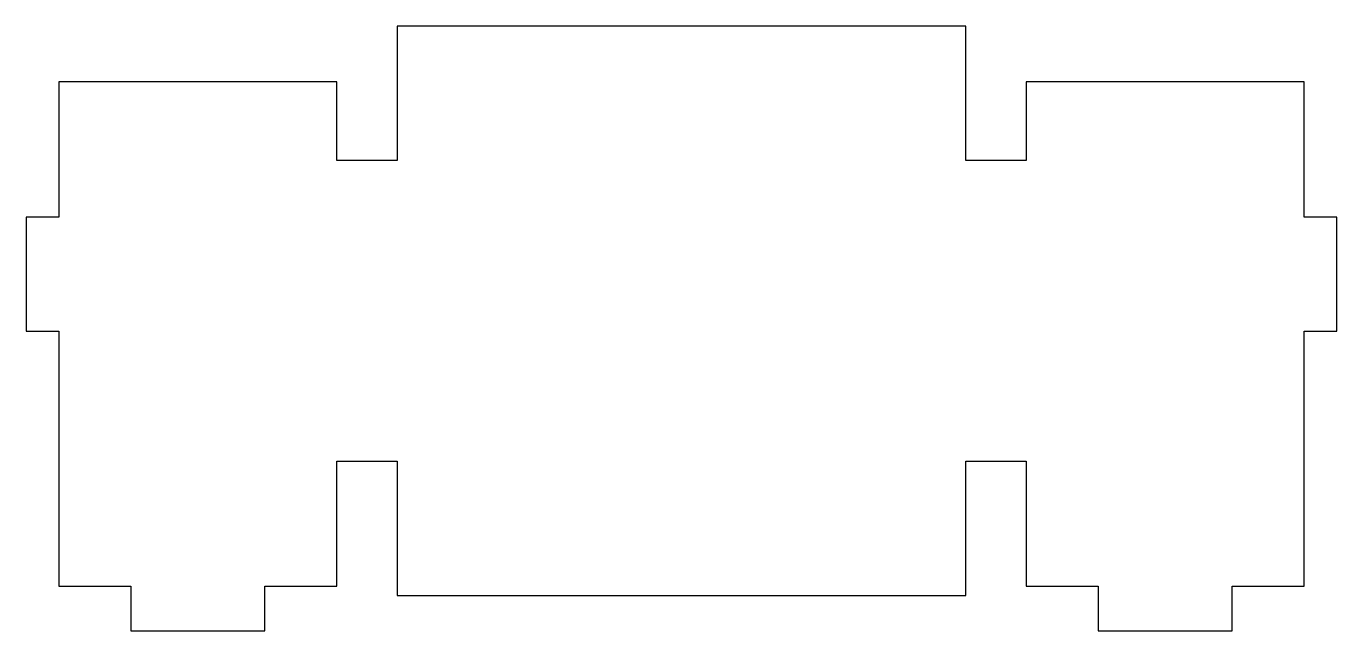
# Model space of a CAD drawing. Extents: x -16.1 to 16.1, y -7.9 to 7.
import ezdxf

# ---------------------------------------------------------------- set-up
doc = ezdxf.new("R2010")
doc.units = 0
doc.layers.get('0').update_dxf_attribs({"linetype": 'continuous'})

msp = doc.modelspace()

# ---------------------------------------------------------------- linework, layer by layer
at = {"color": 7}
msp.add_lwpolyline([(-8.48, 5.63), (-15.33, 5.63), (-15.33, 2.3), (-16.13, 2.3), (-16.13, -0.5), (-15.33, -0.5), (-15.33, -6.77), (-13.555, -6.77), (-13.555, -7.87), (-10.255, -7.87), (-10.255, -6.77), (-8.48, -6.77), (-8.48, -3.7), (-7, -3.7), (-7, -7), (7, -7), (7, -3.7), (8.48, -3.7), (8.48, -6.77), (10.255, -6.77), (10.255, -7.87), (13.555, -7.87), (13.555, -6.77), (15.33, -6.77), (15.33, -0.5), (16.13, -0.5), (16.13, 2.3), (15.33, 2.3), (15.33, 5.63), (8.48, 5.63), (8.48, 3.7), (7, 3.7), (7, 7), (-7, 7), (-7, 3.7), (-8.48, 3.7)], close=True, dxfattribs=at)

doc.saveas('drawing.dxf')
